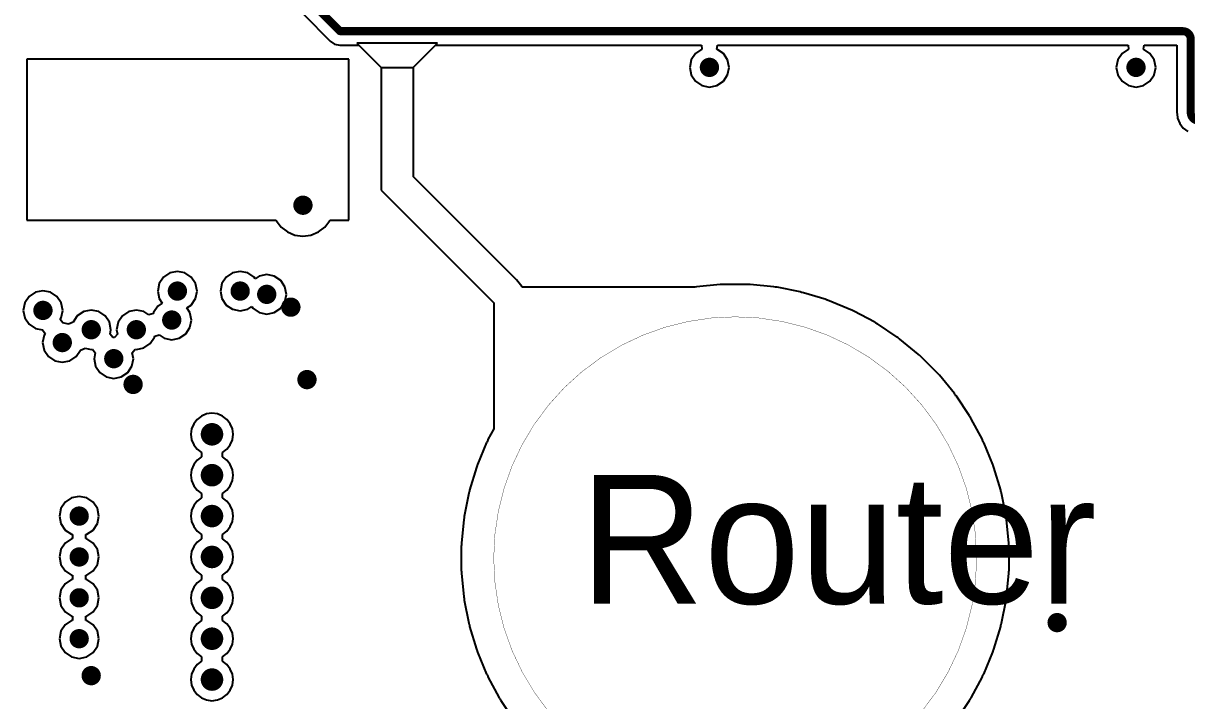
# Model space of a CAD drawing. Header units: millimetres. Extents: x 194 to 375, y 175 to 317.
# Drawn here: x 231.89 to 268.02, y 249.57 to 270.62 of the extents above; entities that cross this region are included whole.
import ezdxf

# ---------------------------------------------------------------- set-up
doc = ezdxf.new("R2010")
doc.units = ezdxf.units.MM
for name, color, linetype in [('Mechanical20', 56, 'Continuous'), ('MidLayer1', 16, 'Continuous'), ('ViaHoleLayer', 16, 'Continuous')]:
    doc.layers.add(name, color=color, linetype=linetype)

msp = doc.modelspace()

# ---------------------------------------------------------------- linework, layer by layer
at = {"layer": 'Mechanical20'}
for points, const_width in [([(261.5, 254, 1), (246.5, 254, 1)], 0.01), ([(246.498, 254, 1), (246.502, 254, 1)], 0.005), ([(261.498, 254, 1), (261.502, 254, 1)], 0.005)]:
    msp.add_lwpolyline(points, format="xyb", close=True, dxfattribs=dict(at, const_width=const_width))
at = {"layer": 'MidLayer1'}
for p, q in [((240.599, 270.889), (241.419, 270.069)), ((241.419, 270.069), (241.559, 269.975)), ((241.559, 269.975), (241.725, 269.942)), ((241.725, 269.942), (242.308, 269.942)), ((244.75, 270), (242.25, 270)), ((242.25, 270), (243, 269.25)), ((242.308, 269.942), (243, 269.25)), ((244, 269.25), (244.75, 270)), ((244.008, 269.258), (244.692, 269.942)), ((244.692, 269.942), (252.951, 269.942)), ((252.951, 269.942), (252.966, 269.815)), ((253.434, 269.815), (253.449, 269.942)), ((253.449, 269.942), (266.201, 269.942)), ((266.201, 269.942), (266.216, 269.815)), ((266.684, 269.815), (266.699, 269.942)), ((266.699, 269.942), (267.717, 269.942)), ((267.717, 269.942), (267.717, 267.846)), ((252.767, 269.683), (252.635, 269.484)), ((252.966, 269.815), (252.767, 269.683)), ((253.633, 269.683), (253.434, 269.815)), ((253.765, 269.484), (253.633, 269.683)), ((266.017, 269.683), (265.885, 269.484)), ((266.216, 269.815), (266.017, 269.683)), ((266.883, 269.683), (266.684, 269.815)), ((267.015, 269.484), (266.883, 269.683)), ((242, 269.5), (232, 269.5)), ((232, 269.5), (232, 264.5)), ((242, 264.5), (242, 269.5)), ((243, 269.25), (244, 269.25)), ((243, 269.25), (243, 265.436)), ((244.009, 269.25), (244.008, 269.258)), ((244.009, 265.854), (244.009, 269.25)), ((252.635, 269.484), (252.588, 269.25)), ((252.588, 269.25), (252.635, 269.016)), ((253.812, 269.25), (253.765, 269.484)), ((253.765, 269.016), (253.812, 269.25)), ((265.885, 269.484), (265.838, 269.25)), ((265.838, 269.25), (265.885, 269.016)), ((267.062, 269.25), (267.015, 269.484)), ((267.015, 269.016), (267.062, 269.25)), ((252.635, 269.016), (252.767, 268.817)), ((253.633, 268.817), (253.765, 269.016)), ((265.885, 269.016), (266.017, 268.817)), ((266.883, 268.817), (267.015, 269.016)), ((252.767, 268.817), (252.966, 268.685)), ((252.966, 268.685), (253.2, 268.638)), ((253.2, 268.638), (253.434, 268.685)), ((253.434, 268.685), (253.633, 268.817)), ((266.017, 268.817), (266.216, 268.685)), ((266.216, 268.685), (266.45, 268.638)), ((266.45, 268.638), (266.684, 268.685)), ((266.684, 268.685), (266.883, 268.817)), ((267.717, 267.846), (267.724, 267.809)), ((267.724, 267.809), (267.742, 267.67)), ((267.742, 267.67), (267.81, 267.506)), ((267.81, 267.506), (267.919, 267.365)), ((267.919, 267.365), (268.06, 267.257)), ((247.213, 262.649), (244.009, 265.854)), ((243, 265.436), (246.5, 261.936)), ((232, 264.5), (239.74, 264.5)), ((239.74, 264.5), (239.745, 264.488)), ((239.745, 264.488), (239.897, 264.289)), ((239.897, 264.289), (240.096, 264.137)), ((241.054, 264.137), (241.253, 264.289)), ((241.253, 264.289), (241.405, 264.488)), ((241.405, 264.488), (241.41, 264.5)), ((241.41, 264.5), (242, 264.5)), ((240.096, 264.137), (240.327, 264.041)), ((240.327, 264.041), (240.575, 264.009)), ((240.575, 264.009), (240.823, 264.041)), ((240.823, 264.041), (241.054, 264.137)), ((236.242, 262.733), (236.11, 262.534)), ((236.441, 262.865), (236.242, 262.733)), ((236.675, 262.912), (236.441, 262.865)), ((236.909, 262.865), (236.675, 262.912)), ((237.108, 262.733), (236.909, 262.865)), ((237.24, 262.534), (237.108, 262.733)), ((238.192, 262.733), (238.06, 262.534)), ((238.391, 262.865), (238.192, 262.733)), ((238.625, 262.912), (238.391, 262.865)), ((238.859, 262.865), (238.625, 262.912)), ((239.058, 262.733), (238.859, 262.865)), ((239.092, 262.681), (239.058, 262.733)), ((239.216, 262.763), (239.092, 262.681)), ((239.45, 262.81), (239.216, 262.763)), ((239.684, 262.763), (239.45, 262.81)), ((239.883, 262.631), (239.684, 262.763)), ((236.11, 262.534), (236.063, 262.3)), ((237.287, 262.3), (237.24, 262.534)), ((238.06, 262.534), (238.013, 262.3)), ((240.015, 262.432), (239.883, 262.631)), ((240.062, 262.198), (240.015, 262.432)), ((247.374, 262.44), (247.213, 262.649)), ((247.213, 262.649), (247.213, 262.649)), ((247.382, 262.42), (247.374, 262.44)), ((252.748, 262.42), (247.382, 262.42)), ((252.751, 262.42), (252.748, 262.42)), ((252.799, 262.432), (252.751, 262.42)), ((253.533, 262.504), (252.799, 262.432)), ((253.582, 262.502), (253.533, 262.504)), ((253.632, 262.509), (253.582, 262.502)), ((254.368, 262.509), (253.632, 262.509)), ((254.418, 262.502), (254.368, 262.509)), ((254.467, 262.504), (254.418, 262.502)), ((255.201, 262.432), (254.467, 262.504)), ((255.249, 262.42), (255.201, 262.432)), ((255.299, 262.417), (255.249, 262.42)), ((256.021, 262.273), (255.299, 262.417)), ((232.067, 262.133), (231.935, 261.934)), ((232.266, 262.265), (232.067, 262.133)), ((232.5, 262.312), (232.266, 262.265)), ((232.734, 262.265), (232.5, 262.312)), ((232.933, 262.133), (232.734, 262.265)), ((233.065, 261.934), (232.933, 262.133)), ((236.063, 262.3), (236.11, 262.066)), ((236.11, 262.066), (236.205, 261.924)), ((237.108, 261.867), (237.24, 262.066)), ((237.24, 262.066), (237.287, 262.3)), ((238.013, 262.3), (238.06, 262.066)), ((238.06, 262.066), (238.192, 261.867)), ((240.015, 261.964), (240.062, 262.198)), ((256.063, 262.259), (256.021, 262.273)), ((256.08, 262.256), (256.063, 262.259)), ((256.083, 262.255), (256.08, 262.256)), ((256.117, 262.249), (256.083, 262.255)), ((256.823, 262.035), (256.117, 262.249)), ((256.854, 262.021), (256.823, 262.035)), ((256.878, 262.014), (256.854, 262.021)), ((256.889, 262.009), (256.878, 262.014)), ((256.916, 262.002), (256.889, 262.009)), ((257.597, 261.72), (256.916, 262.002)), ((231.935, 261.934), (231.888, 261.7)), ((231.888, 261.7), (231.935, 261.466)), ((233.112, 261.7), (233.065, 261.934)), ((233.065, 261.466), (233.112, 261.7)), ((233.766, 261.665), (233.567, 261.533)), ((234, 261.712), (233.766, 261.665)), ((234.234, 261.665), (234, 261.712)), ((234.433, 261.533), (234.234, 261.665)), ((235.166, 261.665), (234.967, 261.533)), ((235.4, 261.712), (235.166, 261.665)), ((235.634, 261.665), (235.4, 261.712)), ((235.791, 261.561), (235.634, 261.665)), ((235.935, 261.634), (235.928, 261.601)), ((236.067, 261.833), (235.935, 261.634)), ((236.205, 261.924), (236.067, 261.833)), ((236.97, 261.776), (237.108, 261.867)), ((237.065, 261.634), (236.97, 261.776)), ((237.112, 261.4), (237.065, 261.634)), ((238.192, 261.867), (238.391, 261.735)), ((238.391, 261.735), (238.625, 261.688)), ((238.625, 261.688), (238.859, 261.735)), ((238.859, 261.735), (238.983, 261.817)), ((238.983, 261.817), (239.017, 261.765)), ((239.017, 261.765), (239.216, 261.633)), ((239.216, 261.633), (239.45, 261.586)), ((239.45, 261.586), (239.684, 261.633)), ((239.684, 261.633), (239.883, 261.765)), ((239.883, 261.765), (240.015, 261.964)), ((246.5, 261.936), (246.5, 258.018)), ((257.62, 261.706), (257.597, 261.72)), ((257.648, 261.695), (257.62, 261.706)), ((257.666, 261.685), (257.648, 261.695)), ((257.686, 261.678), (257.666, 261.685)), ((258.336, 261.33), (257.686, 261.678)), ((231.935, 261.466), (232.067, 261.267)), ((233.033, 261.418), (233.065, 261.466)), ((233.113, 261.309), (233.033, 261.418)), ((233.293, 261.273), (233.113, 261.309)), ((233.435, 261.334), (233.293, 261.273)), ((233.567, 261.533), (233.435, 261.334)), ((234.565, 261.334), (234.433, 261.533)), ((234.612, 261.1), (234.565, 261.334)), ((234.835, 261.334), (234.788, 261.1)), ((234.967, 261.533), (234.835, 261.334)), ((235.928, 261.601), (235.791, 261.561)), ((237.065, 261.166), (237.112, 261.4)), ((258.354, 261.318), (258.336, 261.33)), ((258.383, 261.302), (258.354, 261.318)), ((258.405, 261.287), (258.383, 261.302)), ((258.421, 261.279), (258.405, 261.287)), ((259.033, 260.87), (258.421, 261.279)), ((232.067, 261.267), (232.266, 261.135)), ((232.266, 261.135), (232.487, 261.091)), ((232.487, 261.091), (232.567, 260.982)), ((232.535, 260.934), (232.488, 260.7)), ((232.567, 260.982), (232.535, 260.934)), ((234.584, 260.963), (234.612, 261.1)), ((234.674, 260.853), (234.584, 260.963)), ((234.816, 260.963), (234.726, 260.853)), ((234.788, 261.1), (234.816, 260.963)), ((235.972, 260.899), (236.109, 260.939)), ((236.109, 260.939), (236.266, 260.835)), ((236.734, 260.835), (236.933, 260.967)), ((236.933, 260.967), (237.065, 261.166)), ((232.488, 260.7), (232.535, 260.466)), ((234.726, 260.853), (234.674, 260.853)), ((235.634, 260.535), (235.833, 260.667)), ((235.833, 260.667), (235.965, 260.866)), ((235.965, 260.866), (235.972, 260.899)), ((236.266, 260.835), (236.5, 260.788)), ((236.5, 260.788), (236.734, 260.835)), ((259.047, 260.858), (259.033, 260.87)), ((259.076, 260.839), (259.047, 260.858)), ((259.1, 260.819), (259.076, 260.839)), ((259.113, 260.811), (259.1, 260.819)), ((259.683, 260.344), (259.113, 260.811)), ((232.535, 260.466), (232.667, 260.267)), ((232.667, 260.267), (232.866, 260.135)), ((233.334, 260.135), (233.533, 260.267)), ((233.533, 260.267), (233.665, 260.466)), ((233.665, 260.466), (233.807, 260.527)), ((233.807, 260.527), (234, 260.488)), ((234, 260.488), (234.034, 260.495)), ((234.034, 260.495), (234.125, 260.384)), ((234.125, 260.384), (234.088, 260.2)), ((234.088, 260.2), (234.135, 259.966)), ((235.265, 259.966), (235.312, 260.2)), ((235.275, 260.384), (235.366, 260.495)), ((235.312, 260.2), (235.275, 260.384)), ((235.366, 260.495), (235.4, 260.488)), ((235.4, 260.488), (235.634, 260.535)), ((259.693, 260.333), (259.683, 260.344)), ((259.721, 260.31), (259.693, 260.333)), ((259.745, 260.286), (259.721, 260.31)), ((259.756, 260.277), (259.745, 260.286)), ((260.277, 259.756), (259.756, 260.277)), ((232.866, 260.135), (233.1, 260.088)), ((233.1, 260.088), (233.334, 260.135)), ((234.135, 259.966), (234.267, 259.767)), ((235.133, 259.767), (235.265, 259.966)), ((234.267, 259.767), (234.466, 259.635)), ((234.466, 259.635), (234.7, 259.588)), ((234.7, 259.588), (234.934, 259.635)), ((234.934, 259.635), (235.133, 259.767)), ((260.286, 259.745), (260.277, 259.756)), ((260.31, 259.721), (260.286, 259.745)), ((260.333, 259.693), (260.31, 259.721)), ((260.344, 259.683), (260.333, 259.693)), ((260.811, 259.113), (260.344, 259.683)), ((260.819, 259.1), (260.811, 259.113)), ((260.839, 259.076), (260.819, 259.1)), ((260.858, 259.047), (260.839, 259.076)), ((260.87, 259.033), (260.858, 259.047)), ((261.279, 258.421), (260.87, 259.033)), ((237.422, 258.418), (237.286, 258.314)), ((237.58, 258.483), (237.422, 258.418)), ((237.75, 258.506), (237.58, 258.483)), ((237.92, 258.483), (237.75, 258.506)), ((238.078, 258.418), (237.92, 258.483)), ((238.214, 258.314), (238.078, 258.418)), ((261.287, 258.405), (261.279, 258.421)), ((261.302, 258.383), (261.287, 258.405)), ((261.318, 258.354), (261.302, 258.383)), ((237.117, 258.02), (237.094, 257.85)), ((237.182, 258.178), (237.117, 258.02)), ((237.286, 258.314), (237.182, 258.178)), ((238.318, 258.178), (238.214, 258.314)), ((238.383, 258.02), (238.318, 258.178)), ((238.406, 257.85), (238.383, 258.02)), ((246.5, 258.018), (246.322, 257.686)), ((261.33, 258.336), (261.318, 258.354)), ((261.678, 257.686), (261.33, 258.336)), ((237.094, 257.85), (237.117, 257.68)), ((237.117, 257.68), (237.182, 257.522)), ((238.318, 257.522), (238.383, 257.68)), ((238.383, 257.68), (238.406, 257.85)), ((246.315, 257.666), (246.305, 257.648)), ((246.322, 257.686), (246.315, 257.666)), ((261.685, 257.666), (261.678, 257.686)), ((261.695, 257.648), (261.685, 257.666)), ((237.182, 257.522), (237.286, 257.386)), ((237.286, 257.386), (237.422, 257.282)), ((238.078, 257.282), (238.214, 257.386)), ((238.214, 257.386), (238.318, 257.522)), ((246.28, 257.597), (245.998, 256.916)), ((246.294, 257.62), (246.28, 257.597)), ((246.305, 257.648), (246.294, 257.62)), ((261.706, 257.62), (261.695, 257.648)), ((261.72, 257.597), (261.706, 257.62)), ((262.002, 256.916), (261.72, 257.597)), ((237.286, 257.044), (237.182, 256.908)), ((237.422, 257.148), (237.286, 257.044)), ((237.422, 257.282), (237.422, 257.148)), ((238.078, 257.148), (238.078, 257.282)), ((238.214, 257.044), (238.078, 257.148)), ((238.318, 256.908), (238.214, 257.044)), ((237.117, 256.75), (237.094, 256.58)), ((237.094, 256.58), (237.117, 256.41)), ((237.182, 256.908), (237.117, 256.75)), ((238.383, 256.75), (238.318, 256.908)), ((238.406, 256.58), (238.383, 256.75)), ((238.383, 256.41), (238.406, 256.58)), ((245.965, 256.823), (245.751, 256.117)), ((245.979, 256.854), (245.965, 256.823)), ((245.986, 256.878), (245.979, 256.854)), ((245.991, 256.889), (245.986, 256.878)), ((245.998, 256.916), (245.991, 256.889)), ((262.009, 256.889), (262.002, 256.916)), ((262.014, 256.878), (262.009, 256.889)), ((262.021, 256.854), (262.014, 256.878)), ((262.035, 256.823), (262.021, 256.854)), ((262.249, 256.117), (262.035, 256.823)), ((237.117, 256.41), (237.182, 256.252)), ((237.182, 256.252), (237.286, 256.116)), ((238.214, 256.116), (238.318, 256.252)), ((238.318, 256.252), (238.383, 256.41)), ((233.391, 255.875), (233.192, 255.743)), ((233.625, 255.922), (233.391, 255.875)), ((233.859, 255.875), (233.625, 255.922)), ((234.058, 255.743), (233.859, 255.875)), ((237.286, 256.116), (237.422, 256.012)), ((237.422, 255.878), (237.286, 255.774)), ((237.422, 256.012), (237.422, 255.878)), ((238.078, 256.012), (238.214, 256.116)), ((238.078, 255.878), (238.078, 256.012)), ((238.214, 255.774), (238.078, 255.878)), ((245.727, 256.021), (245.583, 255.299)), ((245.741, 256.063), (245.727, 256.021)), ((245.744, 256.08), (245.741, 256.063)), ((245.745, 256.083), (245.744, 256.08)), ((245.751, 256.117), (245.745, 256.083)), ((262.255, 256.083), (262.249, 256.117)), ((262.256, 256.08), (262.255, 256.083)), ((262.259, 256.063), (262.256, 256.08)), ((262.273, 256.021), (262.259, 256.063)), ((262.417, 255.299), (262.273, 256.021)), ((233.06, 255.544), (233.013, 255.31)), ((233.192, 255.743), (233.06, 255.544)), ((234.19, 255.544), (234.058, 255.743)), ((234.237, 255.31), (234.19, 255.544)), ((237.182, 255.638), (237.117, 255.48)), ((237.286, 255.774), (237.182, 255.638)), ((238.318, 255.638), (238.214, 255.774)), ((238.383, 255.48), (238.318, 255.638)), ((233.013, 255.31), (233.06, 255.076)), ((234.19, 255.076), (234.237, 255.31)), ((237.117, 255.48), (237.094, 255.31)), ((237.094, 255.31), (237.117, 255.14)), ((237.117, 255.14), (237.182, 254.982)), ((238.318, 254.982), (238.383, 255.14)), ((238.406, 255.31), (238.383, 255.48)), ((238.383, 255.14), (238.406, 255.31)), ((245.568, 255.201), (245.496, 254.467)), ((245.58, 255.249), (245.568, 255.201)), ((245.583, 255.299), (245.58, 255.249)), ((262.42, 255.249), (262.417, 255.299)), ((262.432, 255.201), (262.42, 255.249)), ((262.504, 254.467), (262.432, 255.201)), ((233.06, 255.076), (233.192, 254.877)), ((233.192, 254.877), (233.391, 254.745)), ((233.859, 254.745), (234.058, 254.877)), ((234.058, 254.877), (234.19, 255.076)), ((237.182, 254.982), (237.286, 254.846)), ((237.286, 254.846), (237.422, 254.742)), ((238.078, 254.742), (238.214, 254.846)), ((238.214, 254.846), (238.318, 254.982)), ((233.192, 254.473), (233.06, 254.274)), ((233.391, 254.605), (233.192, 254.473)), ((233.391, 254.745), (233.416, 254.74)), ((233.416, 254.61), (233.391, 254.605)), ((233.416, 254.74), (233.416, 254.61)), ((233.834, 254.74), (233.859, 254.745)), ((233.834, 254.61), (233.834, 254.74)), ((233.859, 254.605), (233.834, 254.61)), ((234.058, 254.473), (233.859, 254.605)), ((234.19, 254.274), (234.058, 254.473)), ((237.286, 254.504), (237.182, 254.368)), ((237.422, 254.608), (237.286, 254.504)), ((237.422, 254.742), (237.422, 254.608)), ((238.078, 254.608), (238.078, 254.742)), ((238.214, 254.504), (238.078, 254.608)), ((238.318, 254.368), (238.214, 254.504)), ((245.498, 254.418), (245.491, 254.368)), ((245.496, 254.467), (245.498, 254.418)), ((262.502, 254.418), (262.504, 254.467)), ((262.509, 254.368), (262.502, 254.418)), ((233.06, 254.274), (233.013, 254.04)), ((234.237, 254.04), (234.19, 254.274)), ((237.117, 254.21), (237.094, 254.04)), ((237.182, 254.368), (237.117, 254.21)), ((238.383, 254.21), (238.318, 254.368)), ((238.406, 254.04), (238.383, 254.21)), ((245.491, 254.368), (245.491, 253.632)), ((262.509, 253.632), (262.509, 254.368)), ((233.013, 254.04), (233.06, 253.806)), ((233.06, 253.806), (233.192, 253.607)), ((234.058, 253.607), (234.19, 253.806)), ((234.19, 253.806), (234.237, 254.04)), ((237.094, 254.04), (237.117, 253.87)), ((237.117, 253.87), (237.182, 253.712)), ((237.182, 253.712), (237.286, 253.576)), ((238.214, 253.576), (238.318, 253.712)), ((238.318, 253.712), (238.383, 253.87)), ((238.383, 253.87), (238.406, 254.04)), ((233.192, 253.607), (233.391, 253.475)), ((233.391, 253.335), (233.192, 253.203)), ((233.391, 253.475), (233.416, 253.47)), ((233.416, 253.34), (233.391, 253.335)), ((233.416, 253.47), (233.416, 253.34)), ((233.834, 253.47), (233.859, 253.475)), ((233.834, 253.34), (233.834, 253.47)), ((233.859, 253.335), (233.834, 253.34)), ((233.859, 253.475), (234.058, 253.607)), ((234.058, 253.203), (233.859, 253.335)), ((237.286, 253.576), (237.422, 253.472)), ((237.422, 253.338), (237.286, 253.234)), ((237.422, 253.472), (237.422, 253.338)), ((238.078, 253.472), (238.214, 253.576)), ((238.078, 253.338), (238.078, 253.472)), ((238.214, 253.234), (238.078, 253.338)), ((245.491, 253.632), (245.498, 253.582)), ((245.498, 253.582), (245.496, 253.533)), ((245.496, 253.533), (245.568, 252.799)), ((262.432, 252.799), (262.504, 253.533)), ((262.502, 253.582), (262.509, 253.632)), ((262.504, 253.533), (262.502, 253.582)), ((233.06, 253.004), (233.013, 252.77)), ((233.192, 253.203), (233.06, 253.004)), ((234.19, 253.004), (234.058, 253.203)), ((234.237, 252.77), (234.19, 253.004)), ((237.182, 253.098), (237.117, 252.94)), ((237.286, 253.234), (237.182, 253.098)), ((238.318, 253.098), (238.214, 253.234)), ((238.383, 252.94), (238.318, 253.098)), ((233.013, 252.77), (233.06, 252.536)), ((234.19, 252.536), (234.237, 252.77)), ((237.117, 252.94), (237.094, 252.77)), ((237.094, 252.77), (237.117, 252.6)), ((237.117, 252.6), (237.182, 252.442)), ((238.318, 252.442), (238.383, 252.6)), ((238.406, 252.77), (238.383, 252.94)), ((238.383, 252.6), (238.406, 252.77)), ((245.568, 252.799), (245.58, 252.751)), ((245.58, 252.751), (245.583, 252.701)), ((245.583, 252.701), (245.727, 251.979)), ((262.273, 251.979), (262.417, 252.701)), ((262.417, 252.701), (262.42, 252.751)), ((262.42, 252.751), (262.432, 252.799)), ((233.06, 252.536), (233.192, 252.337)), ((233.192, 252.337), (233.391, 252.205)), ((233.859, 252.205), (234.058, 252.337)), ((234.058, 252.337), (234.19, 252.536)), ((237.182, 252.442), (237.286, 252.306)), ((237.286, 252.306), (237.422, 252.202)), ((238.078, 252.202), (238.214, 252.306)), ((238.214, 252.306), (238.318, 252.442)), ((233.192, 251.933), (233.06, 251.734)), ((233.391, 252.065), (233.192, 251.933)), ((233.391, 252.205), (233.416, 252.2)), ((233.416, 252.07), (233.391, 252.065)), ((233.416, 252.2), (233.416, 252.07)), ((233.834, 252.2), (233.859, 252.205)), ((233.834, 252.07), (233.834, 252.2)), ((233.859, 252.065), (233.834, 252.07)), ((234.058, 251.933), (233.859, 252.065)), ((234.19, 251.734), (234.058, 251.933)), ((237.286, 251.964), (237.182, 251.828)), ((237.422, 252.068), (237.286, 251.964)), ((237.422, 252.202), (237.422, 252.068)), ((238.078, 252.068), (238.078, 252.202)), ((238.214, 251.964), (238.078, 252.068)), ((238.318, 251.828), (238.214, 251.964)), ((245.727, 251.979), (245.741, 251.937)), ((245.741, 251.937), (245.744, 251.92)), ((245.744, 251.92), (245.745, 251.917)), ((245.745, 251.917), (245.751, 251.883)), ((245.751, 251.883), (245.965, 251.177)), ((262.035, 251.177), (262.249, 251.883)), ((262.249, 251.883), (262.255, 251.917)), ((262.255, 251.917), (262.256, 251.92)), ((262.256, 251.92), (262.259, 251.937)), ((262.259, 251.937), (262.273, 251.979)), ((233.06, 251.734), (233.013, 251.5)), ((234.237, 251.5), (234.19, 251.734)), ((237.117, 251.67), (237.094, 251.5)), ((237.182, 251.828), (237.117, 251.67)), ((238.383, 251.67), (238.318, 251.828)), ((238.406, 251.5), (238.383, 251.67)), ((233.013, 251.5), (233.06, 251.266)), ((233.06, 251.266), (233.192, 251.067)), ((234.058, 251.067), (234.19, 251.266)), ((234.19, 251.266), (234.237, 251.5)), ((237.094, 251.5), (237.117, 251.33)), ((237.117, 251.33), (237.182, 251.172)), ((237.182, 251.172), (237.286, 251.036)), ((238.214, 251.036), (238.318, 251.172)), ((238.318, 251.172), (238.383, 251.33)), ((238.383, 251.33), (238.406, 251.5)), ((245.965, 251.177), (245.979, 251.146)), ((262.021, 251.146), (262.035, 251.177)), ((233.192, 251.067), (233.391, 250.935)), ((233.391, 250.935), (233.625, 250.888)), ((233.625, 250.888), (233.859, 250.935)), ((233.859, 250.935), (234.058, 251.067)), ((237.286, 251.036), (237.422, 250.932)), ((237.422, 250.798), (237.286, 250.694)), ((237.422, 250.932), (237.422, 250.798)), ((238.078, 250.932), (238.214, 251.036)), ((238.078, 250.798), (238.078, 250.932)), ((238.214, 250.694), (238.078, 250.798)), ((245.979, 251.146), (245.986, 251.122)), ((245.986, 251.122), (245.991, 251.111)), ((245.991, 251.111), (245.998, 251.084)), ((245.998, 251.084), (246.28, 250.403)), ((261.72, 250.403), (262.002, 251.084)), ((262.002, 251.084), (262.009, 251.111)), ((262.009, 251.111), (262.014, 251.122)), ((262.014, 251.122), (262.021, 251.146)), ((237.182, 250.558), (237.117, 250.4)), ((237.286, 250.694), (237.182, 250.558)), ((238.318, 250.558), (238.214, 250.694)), ((238.383, 250.4), (238.318, 250.558)), ((237.117, 250.4), (237.094, 250.23)), ((237.094, 250.23), (237.117, 250.06)), ((238.406, 250.23), (238.383, 250.4)), ((238.383, 250.06), (238.406, 250.23)), ((246.28, 250.403), (246.294, 250.38)), ((246.294, 250.38), (246.305, 250.352)), ((246.305, 250.352), (246.315, 250.334)), ((246.315, 250.334), (246.322, 250.314)), ((246.322, 250.314), (246.67, 249.664)), ((261.33, 249.664), (261.678, 250.314)), ((261.678, 250.314), (261.685, 250.334)), ((261.685, 250.334), (261.695, 250.352)), ((261.695, 250.352), (261.706, 250.38)), ((261.706, 250.38), (261.72, 250.403)), ((237.117, 250.06), (237.182, 249.902)), ((237.182, 249.902), (237.286, 249.766)), ((237.286, 249.766), (237.422, 249.662)), ((238.078, 249.662), (238.214, 249.766)), ((238.214, 249.766), (238.318, 249.902)), ((238.318, 249.902), (238.383, 250.06)), ((237.422, 249.662), (237.58, 249.597)), ((237.58, 249.597), (237.75, 249.574)), ((237.75, 249.574), (237.92, 249.597)), ((237.92, 249.597), (238.078, 249.662)), ((246.67, 249.664), (246.682, 249.646)), ((246.682, 249.646), (246.698, 249.617)), ((246.698, 249.617), (246.713, 249.595)), ((246.713, 249.595), (246.721, 249.579)), ((246.721, 249.579), (247.13, 248.967)), ((260.87, 248.967), (261.279, 249.579)), ((261.279, 249.579), (261.287, 249.595)), ((261.287, 249.595), (261.302, 249.617)), ((261.302, 249.617), (261.318, 249.646)), ((261.318, 249.646), (261.33, 249.664))]:
    msp.add_line(p, q, dxfattribs=at)
at = {"layer": 'MidLayer1', "const_width": 0.25}
for points in [[(240.6, 271.5), (241.725, 270.375)], [(241.725, 270.375), (267.4, 270.375)], [(267.4, 270.375), (267.65, 270.375)], [(267.65, 270.375), (267.9, 270.375)], [(268.15, 267.846), (268.15, 270.125)]]:
    msp.add_lwpolyline(points, dxfattribs=at)
at = {"layer": 'MidLayer1'}
for points, const_width in [([(241.663, 270.375, 1), (241.788, 270.375, 1)], 0.125), ([(241.663, 270.375, 1), (241.788, 270.375, 1)], 0.125), ([(267.338, 270.375, 1), (267.463, 270.375, 1)], 0.125), ([(267.338, 270.375, 1), (267.463, 270.375, 1)], 0.125), ([(267.588, 270.375, 1), (267.712, 270.375, 1)], 0.125), ([(267.588, 270.375, 1), (267.712, 270.375, 1)], 0.125), ([(267.838, 270.375, 1), (267.962, 270.375, 1)], 0.125), ([(267.838, 270.375, 1), (267.962, 270.375, 1)], 0.125), ([(253.05, 269.25, 1), (253.35, 269.25, 1)], 0.3), ([(266.3, 269.25, 1), (266.6, 269.25, 1)], 0.3), ([(240.425, 264.967, 1), (240.725, 264.967, 1)], 0.3), ([(236.525, 262.3, 1), (236.825, 262.3, 1)], 0.3), ([(238.475, 262.3, 1), (238.775, 262.3, 1)], 0.3), ([(239.3, 262.198, 1), (239.6, 262.198, 1)], 0.3), ([(232.35, 261.7, 1), (232.65, 261.7, 1)], 0.3), ([(240.05, 261.8, 1), (240.35, 261.8, 1)], 0.3), ([(236.35, 261.4, 1), (236.65, 261.4, 1)], 0.3), ([(233.85, 261.1, 1), (234.15, 261.1, 1)], 0.3), ([(235.25, 261.1, 1), (235.55, 261.1, 1)], 0.3), ([(232.95, 260.7, 1), (233.25, 260.7, 1)], 0.3), ([(234.55, 260.2, 1), (234.85, 260.2, 1)], 0.3), ([(240.55, 259.55, 1), (240.85, 259.55, 1)], 0.3), ([(235.15, 259.4, 1), (235.45, 259.4, 1)], 0.3), ([(237.575, 257.85, 1), (237.925, 257.85, 1)], 0.35), ([(237.575, 256.58, 1), (237.925, 256.58, 1)], 0.35), ([(233.475, 255.31, 1), (233.775, 255.31, 1)], 0.3), ([(237.575, 255.31, 1), (237.925, 255.31, 1)], 0.35), ([(233.475, 254.04, 1), (233.775, 254.04, 1)], 0.3), ([(237.575, 254.04, 1), (237.925, 254.04, 1)], 0.35), ([(233.475, 252.77, 1), (233.775, 252.77, 1)], 0.3), ([(237.575, 252.77, 1), (237.925, 252.77, 1)], 0.35), ([(263.85, 252, 1), (264.15, 252, 1)], 0.3), ([(233.475, 251.5, 1), (233.775, 251.5, 1)], 0.3), ([(237.575, 251.5, 1), (237.925, 251.5, 1)], 0.35), ([(233.848, 250.352, 1), (234.148, 250.352, 1)], 0.3), ([(237.575, 250.23, 1), (237.925, 250.23, 1)], 0.35)]:
    msp.add_lwpolyline(points, format="xyb", close=True, dxfattribs=dict(at, const_width=const_width))
at = {"layer": 'MidLayer1', "const_width": 0.25}
for points in [[(267.9, 270.375, -0.414214), (268.15, 270.125)], [(268.4, 267.596, -0.414214), (268.15, 267.846)]]:
    msp.add_lwpolyline(points, format="xyb", dxfattribs=at)
at = {"layer": 'ViaHoleLayer'}
for points, const_width in [([(253.125, 269.25, 1), (253.275, 269.25, 1)], 0.15), ([(266.375, 269.25, 1), (266.525, 269.25, 1)], 0.15), ([(240.5, 264.967, 1), (240.65, 264.967, 1)], 0.15), ([(236.6, 262.3, 1), (236.75, 262.3, 1)], 0.15), ([(238.55, 262.3, 1), (238.7, 262.3, 1)], 0.15), ([(239.375, 262.198, 1), (239.525, 262.198, 1)], 0.15), ([(232.425, 261.7, 1), (232.575, 261.7, 1)], 0.15), ([(240.125, 261.8, 1), (240.275, 261.8, 1)], 0.15), ([(236.425, 261.4, 1), (236.575, 261.4, 1)], 0.15), ([(233.925, 261.1, 1), (234.075, 261.1, 1)], 0.15), ([(235.325, 261.1, 1), (235.475, 261.1, 1)], 0.15), ([(233.025, 260.7, 1), (233.175, 260.7, 1)], 0.15), ([(234.625, 260.2, 1), (234.775, 260.2, 1)], 0.15), ([(235.225, 259.4, 1), (235.375, 259.4, 1)], 0.15), ([(240.625, 259.55, 1), (240.775, 259.55, 1)], 0.15), ([(237.662, 257.85, 1), (237.837, 257.85, 1)], 0.175), ([(237.662, 256.58, 1), (237.837, 256.58, 1)], 0.175), ([(233.55, 255.31, 1), (233.7, 255.31, 1)], 0.15), ([(237.662, 255.31, 1), (237.837, 255.31, 1)], 0.175), ([(233.55, 254.04, 1), (233.7, 254.04, 1)], 0.15), ([(237.662, 254.04, 1), (237.837, 254.04, 1)], 0.175), ([(233.55, 252.77, 1), (233.7, 252.77, 1)], 0.15), ([(237.662, 252.77, 1), (237.837, 252.77, 1)], 0.175), ([(263.925, 252, 1), (264.075, 252, 1)], 0.15), ([(233.55, 251.5, 1), (233.7, 251.5, 1)], 0.15), ([(237.662, 251.5, 1), (237.837, 251.5, 1)], 0.175), ([(233.923, 250.352, 1), (234.073, 250.352, 1)], 0.15), ([(237.662, 250.23, 1), (237.837, 250.23, 1)], 0.175)]:
    msp.add_lwpolyline(points, format="xyb", close=True, dxfattribs=dict(at, const_width=const_width))

# ---------------------------------------------------------------- texts
at = {"layer": 'Mechanical20'}
msp.add_text('Router', height=4, rotation=360, dxfattribs=at).set_placement((249.172, 252.59))

doc.saveas('drawing.dxf')
